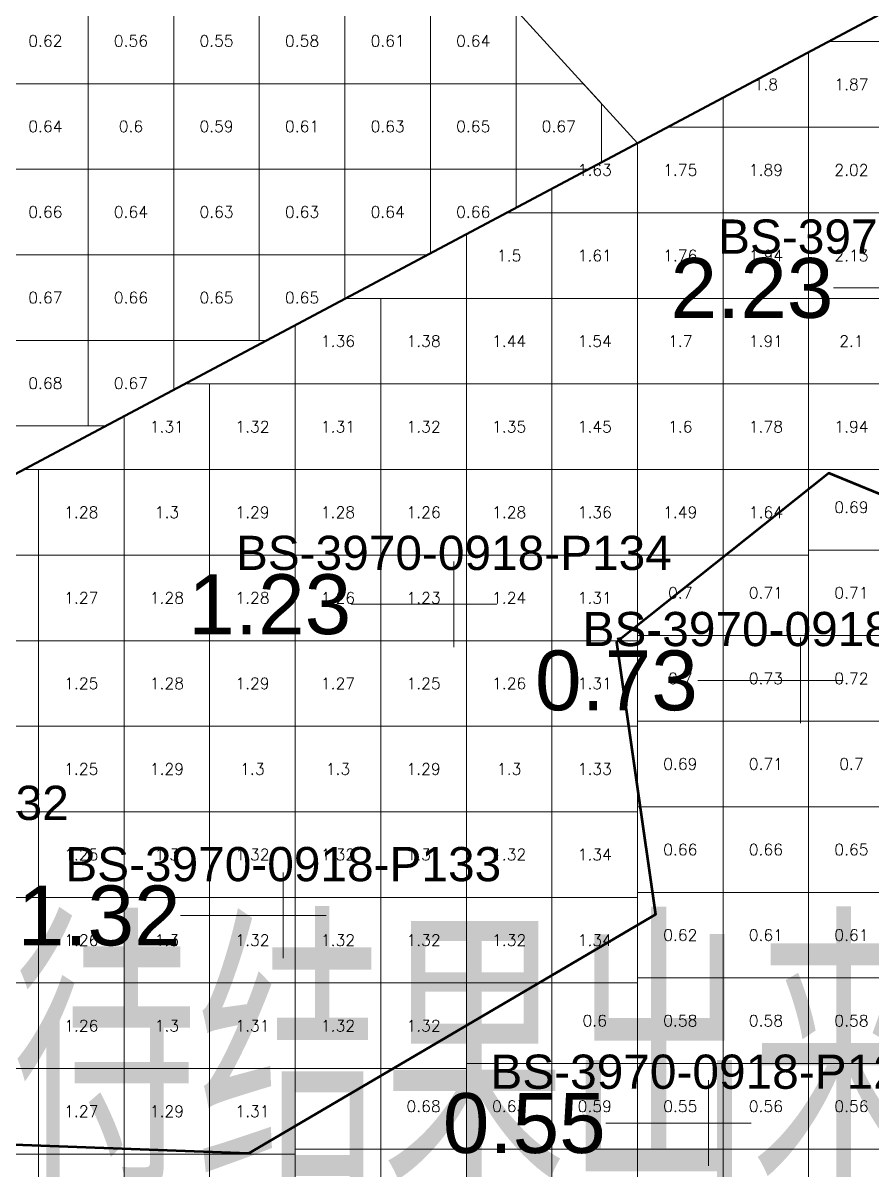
# Model space of a CAD drawing. Header units: inches. Extents: x 469759 to 470079, y 4349683 to 4349873.
# Drawn here: x 469868.12 to 469878.04, y 4349742.2 to 4349755.6 of the extents above; entities that cross this region are included whole.
import ezdxf
from ezdxf.enums import TextEntityAlignment as Align

# ---------------------------------------------------------------- set-up
doc = ezdxf.new("R2010")
doc.units = ezdxf.units.IN
doc.header["$MEASUREMENT"] = 0
for name, color, linetype, lineweight in [('点', 7, 'Continuous', 0), ('爆区方格网', 7, 'Continuous', 0), ('线条', 7, 'Continuous', 0), ('钻孔', 7, 'Continuous', 0)]:
    doc.layers.add(name, color=color, linetype=linetype, lineweight=lineweight)
doc.styles.add('3dmine_textStyle_1', font='txt.shx', dxfattribs={"height": 1, "bigfont": 'gbcbig.shx'})
doc.styles.add('3dmine_textStyle_2', font='arial.ttf', dxfattribs={"height": 1})
doc.styles.add('Standard_Shx', font='txt.shx', dxfattribs={"bigfont": 'gbcbig.shx'})

msp = doc.modelspace()

# ---------------------------------------------------------------- hatches: boundary and pattern name
at = {"layer": '钻孔', "linetype": 'Continuous', "lineweight": 0, "true_color": 0x0000ff, "extrusion": (0, 1, 0)}
for points in [[(-469874.158, 3960.334), (-469873.158, 3960.334), (-469873.158, 3972.334), (-469874.158, 3972.334)], [(-469872.164, 3960.382), (-469871.164, 3960.382), (-469871.164, 3972.382), (-469872.164, 3972.382)]]:
    msp.add_hatch(color=5, dxfattribs=at).paths.add_polyline_path(points, flags=0)
at = {"layer": '钻孔', "linetype": 'Continuous', "lineweight": 0, "true_color": 0x00ffff, "extrusion": (0, 1, 0)}
for points in [[(-469878.209, 3959.597), (-469877.209, 3959.597), (-469877.209, 3972.597), (-469878.209, 3972.597)], [(-469877.132, 3959.526), (-469876.132, 3959.526), (-469876.132, 3972.526), (-469877.132, 3972.526)]]:
    msp.add_hatch(color=4, dxfattribs=at).paths.add_polyline_path(points, flags=0)

# ---------------------------------------------------------------- linework, layer by layer
at = {"color": 4, "linetype": 'Continuous', "lineweight": 0, "true_color": 0x00ffff, "elevation": 3966.233}
msp.add_lwpolyline([(469855.658, 4349756.452), (469860.241, 4349759.881), (469868.362, 4349765.532), (469871.556, 4349768.128), (469874.451, 4349766.853), (469875.821, 4349766.011), (469879.061, 4349763.923), (469875.09, 4349761.071), (469872.785, 4349763.564), (469870.761, 4349763.128), (469867.863, 4349760.713), (469870.09, 4349758.577), (469873.314, 4349756.381), (469875.304, 4349754.198), (469865.757, 4349749.122), (469863.277, 4349745.916), (469858.867, 4349747.095), (469855.24, 4349743.466)], dxfattribs=at)
at = {"color": 5, "linetype": 'Continuous', "lineweight": 50, "elevation": 3966.246}
msp.add_lwpolyline([(469863.277, 4349745.916), (469865.372, 4349742.59), (469870.758, 4349742.39), (469875.513, 4349745.185), (469875.059, 4349748.364), (469877.541, 4349750.341), (469880.7, 4349749.043), (469882.661, 4349748.577), (469887.283, 4349746.98), (469890.375, 4349747.712), (469892.104, 4349749.476), (469891.705, 4349752.968), (469892.637, 4349754.266), (469889.478, 4349756.794), (469884.88, 4349759.29), (469865.757, 4349749.122), (469863.277, 4349745.916)], dxfattribs=at)
at = {"color": 5, "linetype": 'Continuous', "lineweight": 53, "elevation": 3966.246}
msp.add_lwpolyline([(469880.7, 4349749.043), (469877.541, 4349750.341), (469875.059, 4349748.364), (469875.513, 4349745.185), (469870.758, 4349742.39), (469865.372, 4349742.59), (469863.277, 4349745.916), (469863.277, 4349745.916)], dxfattribs=at)
at = {"layer": '点', "color": 138, "linetype": 'Continuous', "lineweight": 0, "true_color": 0x004c4c}
for points, elevation in [([(469873.158, 4349748.309), (469873.158, 4349749.309)], 3972.334), ([(469873.658, 4349748.809), (469872.658, 4349748.809)], 3972.334), ([(469877.209, 4349747.419), (469877.209, 4349748.419)], 3972.597), ([(469877.709, 4349747.919), (469876.709, 4349747.919)], 3972.597), ([(469871.164, 4349744.672), (469871.164, 4349745.672)], 3972.382), ([(469871.664, 4349745.172), (469870.664, 4349745.172)], 3972.382), ([(469876.132, 4349742.246), (469876.132, 4349743.246)], 3972.526), ([(469876.632, 4349742.746), (469875.632, 4349742.746)], 3972.526)]:
    msp.add_lwpolyline(points, dxfattribs=dict(at, elevation=elevation))
at = {"layer": '爆区方格网', "color": 4, "linetype": 'Continuous', "lineweight": 0, "true_color": 0x00ffff}
for points, elevation in [([(469868.884, 4349754.892), (469867.884, 4349754.892), (469867.884, 4349755.892), (469868.884, 4349755.892), (469868.884, 4349754.892)], 3972.427), ([(469869.884, 4349754.892), (469868.884, 4349754.892), (469868.884, 4349755.892), (469869.884, 4349755.892), (469869.884, 4349754.892)], 3972.427), ([(469870.884, 4349754.892), (469869.884, 4349754.892), (469869.884, 4349755.892), (469870.884, 4349755.892), (469870.884, 4349754.892)], 3972.427), ([(469871.884, 4349754.892), (469870.884, 4349754.892), (469870.884, 4349755.892), (469871.884, 4349755.892), (469871.884, 4349754.892)], 3972.427), ([(469868.884, 4349753.892), (469867.884, 4349753.892), (469867.884, 4349754.892), (469868.884, 4349754.892), (469868.884, 4349753.892)], 3972.427), ([(469869.884, 4349753.892), (469868.884, 4349753.892), (469868.884, 4349754.892), (469869.884, 4349754.892), (469869.884, 4349753.892)], 3972.427), ([(469870.884, 4349753.892), (469869.884, 4349753.892), (469869.884, 4349754.892), (469870.884, 4349754.892), (469870.884, 4349753.892)], 3972.427), ([(469871.884, 4349753.892), (469870.884, 4349753.892), (469870.884, 4349754.892), (469871.884, 4349754.892), (469871.884, 4349753.892)], 3972.427), ([(469868.884, 4349752.892), (469867.884, 4349752.892), (469867.884, 4349753.892), (469868.884, 4349753.892), (469868.884, 4349752.892)], 3972.427), ([(469869.884, 4349752.892), (469868.884, 4349752.892), (469868.884, 4349753.892), (469869.884, 4349753.892), (469869.884, 4349752.892)], 3972.427), ([(469870.884, 4349752.892), (469869.884, 4349752.892), (469869.884, 4349753.892), (469870.884, 4349753.892), (469870.884, 4349752.892)], 3972.427), ([(469871.884, 4349752.892), (469870.884, 4349752.892), (469870.884, 4349753.892), (469871.884, 4349753.892), (469871.884, 4349752.892)], 3972.427), ([(469868.884, 4349751.892), (469867.884, 4349751.892), (469867.884, 4349752.892), (469868.884, 4349752.892), (469868.884, 4349751.892)], 3972.427), ([(469869.884, 4349751.892), (469868.884, 4349751.892), (469868.884, 4349752.892), (469869.884, 4349752.892), (469869.884, 4349751.892)], 3972.427), ([(469870.884, 4349751.892), (469869.884, 4349751.892), (469869.884, 4349752.892), (469870.884, 4349752.892), (469870.884, 4349751.892)], 3972.427), ([(469871.884, 4349752.38), (469870.966, 4349751.892), (469870.884, 4349751.892), (469870.884, 4349752.892), (469871.884, 4349752.892), (469871.884, 4349752.38)], 3972.427), ([(469868.884, 4349750.892), (469867.884, 4349750.892), (469867.884, 4349751.892), (469868.884, 4349751.892), (469868.884, 4349750.892)], 3972.427), ([(469869.884, 4349751.316), (469869.085, 4349750.892), (469868.884, 4349750.892), (469868.884, 4349751.892), (469869.884, 4349751.892), (469869.884, 4349751.316)], 3972.427), ([(469876.304, 4349747.442), (469875.304, 4349747.442), (469875.304, 4349748.383), (469875.304, 4349748.442), (469876.304, 4349748.442), (469876.304, 4349747.442)], 3972.193), ([(469877.304, 4349747.442), (469876.304, 4349747.442), (469876.304, 4349748.442), (469877.304, 4349748.442), (469877.304, 4349747.442)], 3972.193), ([(469878.304, 4349747.442), (469877.304, 4349747.442), (469877.304, 4349748.442), (469878.304, 4349748.442), (469878.304, 4349747.442)], 3972.193), ([(469876.304, 4349746.442), (469875.304, 4349746.442), (469875.304, 4349747.383), (469875.304, 4349747.442), (469876.304, 4349747.442), (469876.304, 4349746.442)], 3972.193), ([(469877.304, 4349746.442), (469876.304, 4349746.442), (469876.304, 4349747.442), (469877.304, 4349747.442), (469877.304, 4349746.442)], 3972.193), ([(469878.304, 4349746.442), (469877.304, 4349746.442), (469877.304, 4349747.442), (469878.304, 4349747.442), (469878.304, 4349746.442)], 3972.193), ([(469876.304, 4349745.442), (469875.304, 4349745.442), (469875.304, 4349746.383), (469875.304, 4349746.442), (469876.304, 4349746.442), (469876.304, 4349745.442)], 3972.193), ([(469877.304, 4349745.442), (469876.304, 4349745.442), (469876.304, 4349746.442), (469877.304, 4349746.442), (469877.304, 4349745.442)], 3972.193), ([(469878.304, 4349745.442), (469877.304, 4349745.442), (469877.304, 4349746.442), (469878.304, 4349746.442), (469878.304, 4349745.442)], 3972.193), ([(469876.304, 4349744.442), (469875.304, 4349744.442), (469875.304, 4349745.383), (469875.304, 4349745.442), (469876.304, 4349745.442), (469876.304, 4349744.442)], 3972.193), ([(469877.304, 4349744.442), (469876.304, 4349744.442), (469876.304, 4349745.442), (469877.304, 4349745.442), (469877.304, 4349744.442)], 3972.193), ([(469878.304, 4349744.442), (469877.304, 4349744.442), (469877.304, 4349745.442), (469878.304, 4349745.442), (469878.304, 4349744.442)], 3972.193), ([(469876.304, 4349743.442), (469875.304, 4349743.442), (469875.304, 4349744.383), (469875.304, 4349744.442), (469876.304, 4349744.442), (469876.304, 4349743.442)], 3972.193), ([(469877.304, 4349743.442), (469876.304, 4349743.442), (469876.304, 4349744.442), (469877.304, 4349744.442), (469877.304, 4349743.442)], 3972.193), ([(469878.304, 4349743.442), (469877.304, 4349743.442), (469877.304, 4349744.442), (469878.304, 4349744.442), (469878.304, 4349743.442)], 3972.193), ([(469875.304, 4349743.442), (469874.304, 4349743.442), (469874.304, 4349744.383), (469875.304, 4349744.383), (469875.304, 4349743.442)], 3972.193), ([(469873.304, 4349742.442), (469872.304, 4349742.442), (469872.304, 4349743.383), (469873.304, 4349743.383), (469873.304, 4349742.442)], 3972.193), ([(469874.304, 4349742.442), (469873.304, 4349742.442), (469873.304, 4349743.383), (469873.304, 4349743.442), (469874.304, 4349743.442), (469874.304, 4349742.442)], 3972.193), ([(469875.304, 4349742.442), (469874.304, 4349742.442), (469874.304, 4349743.442), (469875.304, 4349743.442), (469875.304, 4349742.442)], 3972.193), ([(469876.304, 4349742.442), (469875.304, 4349742.442), (469875.304, 4349743.442), (469876.304, 4349743.442), (469876.304, 4349742.442)], 3972.193), ([(469877.304, 4349742.442), (469876.304, 4349742.442), (469876.304, 4349743.442), (469877.304, 4349743.442), (469877.304, 4349742.442)], 3972.193), ([(469878.304, 4349742.442), (469877.304, 4349742.442), (469877.304, 4349743.442), (469878.304, 4349743.442), (469878.304, 4349742.442)], 3972.193), ([(469872.304, 4349741.442), (469871.304, 4349741.442), (469871.304, 4349742.383), (469871.304, 4349742.442), (469872.304, 4349742.442), (469872.304, 4349741.442)], 3972.193), ([(469873.304, 4349741.442), (469872.304, 4349741.442), (469872.304, 4349742.442), (469873.304, 4349742.442), (469873.304, 4349741.442)], 3972.193), ([(469874.304, 4349741.442), (469873.304, 4349741.442), (469873.304, 4349742.442), (469874.304, 4349742.442), (469874.304, 4349741.442)], 3972.193), ([(469875.304, 4349741.442), (469874.304, 4349741.442), (469874.304, 4349742.442), (469875.304, 4349742.442), (469875.304, 4349741.442)], 3972.193), ([(469876.304, 4349741.442), (469875.304, 4349741.442), (469875.304, 4349742.442), (469876.304, 4349742.442), (469876.304, 4349741.442)], 3972.193), ([(469877.304, 4349741.442), (469876.304, 4349741.442), (469876.304, 4349742.442), (469877.304, 4349742.442), (469877.304, 4349741.442)], 3972.193), ([(469878.304, 4349741.442), (469877.304, 4349741.442), (469877.304, 4349742.442), (469878.304, 4349742.442), (469878.304, 4349741.442)], 3972.193), ([(469868.304, 4349741.442), (469867.304, 4349741.442), (469867.304, 4349742.383), (469868.304, 4349742.383), (469868.304, 4349741.442)], 3972.193), ([(469869.304, 4349741.442), (469868.304, 4349741.442), (469868.304, 4349742.383), (469869.304, 4349742.383), (469869.304, 4349741.442)], 3972.193), ([(469870.304, 4349741.442), (469869.304, 4349741.442), (469869.304, 4349742.383), (469870.304, 4349742.383), (469870.304, 4349741.442)], 3972.193), ([(469871.304, 4349741.442), (469870.304, 4349741.442), (469870.304, 4349742.383), (469871.304, 4349742.383), (469871.304, 4349741.442)], 3972.193)]:
    msp.add_lwpolyline(points, dxfattribs=dict(at, elevation=elevation))
at = {"layer": '爆区方格网', "color": 131, "linetype": 'Continuous', "lineweight": 0, "true_color": 0x80ffff, "elevation": 3972.427}
for points in [[(469872.884, 4349754.892), (469871.884, 4349754.892), (469871.884, 4349755.892), (469872.884, 4349755.892), (469872.884, 4349754.892)], [(469873.884, 4349755.756), (469873.884, 4349754.892), (469872.884, 4349754.892), (469872.884, 4349755.892), (469873.76, 4349755.892), (469873.884, 4349755.756)], [(469872.884, 4349753.892), (469871.884, 4349753.892), (469871.884, 4349754.892), (469872.884, 4349754.892), (469872.884, 4349753.892)], [(469873.884, 4349753.892), (469872.884, 4349753.892), (469872.884, 4349754.892), (469873.884, 4349754.892), (469873.884, 4349753.892)], [(469874.884, 4349754.659), (469874.884, 4349753.975), (469874.727, 4349753.892), (469873.884, 4349753.892), (469873.884, 4349754.892), (469874.672, 4349754.892), (469874.884, 4349754.659)], [(469872.884, 4349752.912), (469872.846, 4349752.892), (469871.884, 4349752.892), (469871.884, 4349753.892), (469872.884, 4349753.892), (469872.884, 4349752.912)], [(469873.884, 4349753.443), (469872.884, 4349752.912), (469872.884, 4349753.892), (469873.884, 4349753.892), (469873.884, 4349753.443)]]:
    msp.add_lwpolyline(points, dxfattribs=at)
at = {"layer": '爆区方格网', "color": 5, "linetype": 'Continuous', "lineweight": 0}
for points, elevation in [([(469878.304, 4349754.383), (469877.304, 4349754.383), (469877.304, 4349755.262), (469877.532, 4349755.383), (469878.304, 4349755.383), (469878.304, 4349754.383)], 3972.334), ([(469877.304, 4349754.383), (469876.304, 4349754.383), (469876.304, 4349754.73), (469877.304, 4349755.262), (469877.304, 4349754.383)], 3972.334), ([(469876.304, 4349753.383), (469875.304, 4349753.383), (469875.304, 4349754.198), (469875.651, 4349754.383), (469876.304, 4349754.383), (469876.304, 4349753.383)], 3972.334), ([(469877.304, 4349753.383), (469876.304, 4349753.383), (469876.304, 4349754.383), (469877.304, 4349754.383), (469877.304, 4349753.383)], 3972.334), ([(469878.304, 4349753.383), (469877.304, 4349753.383), (469877.304, 4349754.383), (469878.304, 4349754.383), (469878.304, 4349753.383)], 3972.334), ([(469875.304, 4349753.383), (469874.304, 4349753.383), (469874.304, 4349753.667), (469875.304, 4349754.198), (469875.304, 4349753.383)], 3972.334), ([(469874.304, 4349752.383), (469873.304, 4349752.383), (469873.304, 4349753.135), (469873.77, 4349753.383), (469874.304, 4349753.383), (469874.304, 4349752.383)], 3972.334), ([(469875.304, 4349752.383), (469874.304, 4349752.383), (469874.304, 4349753.383), (469875.304, 4349753.383), (469875.304, 4349752.383)], 3972.334), ([(469876.304, 4349752.383), (469875.304, 4349752.383), (469875.304, 4349753.383), (469876.304, 4349753.383), (469876.304, 4349752.383)], 3972.334), ([(469877.304, 4349752.383), (469876.304, 4349752.383), (469876.304, 4349753.383), (469877.304, 4349753.383), (469877.304, 4349752.383)], 3972.334), ([(469878.304, 4349752.383), (469877.304, 4349752.383), (469877.304, 4349753.383), (469878.304, 4349753.383), (469878.304, 4349752.383)], 3972.334), ([(469874.304, 4349751.383), (469873.304, 4349751.383), (469873.304, 4349752.383), (469874.304, 4349752.383), (469874.304, 4349751.383)], 3972.334), ([(469875.304, 4349751.383), (469874.304, 4349751.383), (469874.304, 4349752.383), (469875.304, 4349752.383), (469875.304, 4349751.383)], 3972.334), ([(469876.304, 4349751.383), (469875.304, 4349751.383), (469875.304, 4349752.383), (469876.304, 4349752.383), (469876.304, 4349751.383)], 3972.334), ([(469877.304, 4349751.383), (469876.304, 4349751.383), (469876.304, 4349752.383), (469877.304, 4349752.383), (469877.304, 4349751.383)], 3972.334), ([(469878.304, 4349751.383), (469877.304, 4349751.383), (469877.304, 4349752.383), (469878.304, 4349752.383), (469878.304, 4349751.383)], 3972.334), ([(469874.304, 4349750.383), (469873.304, 4349750.383), (469873.304, 4349751.383), (469874.304, 4349751.383), (469874.304, 4349750.383)], 3972.334), ([(469875.304, 4349750.383), (469874.304, 4349750.383), (469874.304, 4349751.383), (469875.304, 4349751.383), (469875.304, 4349750.383)], 3972.334), ([(469876.304, 4349750.383), (469875.304, 4349750.383), (469875.304, 4349751.383), (469876.304, 4349751.383), (469876.304, 4349750.383)], 3972.334), ([(469877.304, 4349750.383), (469876.304, 4349750.383), (469876.304, 4349751.383), (469877.304, 4349751.383), (469877.304, 4349750.383)], 3972.334), ([(469878.304, 4349750.383), (469877.304, 4349750.383), (469877.304, 4349751.383), (469878.304, 4349751.383), (469878.304, 4349750.383)], 3972.334), ([(469874.304, 4349749.383), (469873.304, 4349749.383), (469873.304, 4349750.383), (469874.304, 4349750.383), (469874.304, 4349749.383)], 3972.334), ([(469875.304, 4349749.383), (469874.304, 4349749.383), (469874.304, 4349750.383), (469875.304, 4349750.383), (469875.304, 4349749.383)], 3972.334), ([(469876.304, 4349749.383), (469875.304, 4349749.383), (469875.304, 4349750.383), (469876.304, 4349750.383), (469876.304, 4349749.383)], 3972.334), ([(469877.304, 4349749.383), (469876.304, 4349749.383), (469876.304, 4349750.383), (469877.304, 4349750.383), (469877.304, 4349749.383)], 3972.334), ([(469878.304, 4349749.442), (469877.304, 4349749.442), (469877.304, 4349750.383), (469878.304, 4349750.383), (469878.304, 4349749.442)], 3972.193), ([(469878.304, 4349749.383), (469878.304, 4349748.442), (469877.304, 4349748.442), (469877.304, 4349749.383), (469877.304, 4349749.442), (469878.304, 4349749.442), (469878.304, 4349749.383)], 3972.193), ([(469874.304, 4349748.383), (469873.304, 4349748.383), (469873.304, 4349749.383), (469874.304, 4349749.383), (469874.304, 4349748.383)], 3972.334), ([(469875.304, 4349748.383), (469874.304, 4349748.383), (469874.304, 4349749.383), (469875.304, 4349749.383), (469875.304, 4349748.383)], 3972.334), ([(469876.304, 4349748.442), (469875.304, 4349748.442), (469875.304, 4349749.383), (469876.304, 4349749.383), (469876.304, 4349748.442)], 3972.193), ([(469877.304, 4349748.442), (469876.304, 4349748.442), (469876.304, 4349749.383), (469877.304, 4349749.383), (469877.304, 4349748.442)], 3972.193)]:
    msp.add_lwpolyline(points, dxfattribs=dict(at, elevation=elevation))
at = {"layer": '爆区方格网', "color": 5, "linetype": 'Continuous', "lineweight": 0, "true_color": 0x0000ff, "elevation": 3972.334}
for points in [[(469872.304, 4349751.383), (469871.304, 4349751.383), (469871.304, 4349752.071), (469871.889, 4349752.383), (469872.304, 4349752.383), (469872.304, 4349751.383)], [(469873.304, 4349751.383), (469872.304, 4349751.383), (469872.304, 4349752.383), (469873.304, 4349752.383), (469873.304, 4349751.383)], [(469870.304, 4349750.383), (469869.304, 4349750.383), (469869.304, 4349751.008), (469870.009, 4349751.383), (469870.304, 4349751.383), (469870.304, 4349750.383)], [(469871.304, 4349750.383), (469870.304, 4349750.383), (469870.304, 4349751.383), (469871.304, 4349751.383), (469871.304, 4349750.383)], [(469872.304, 4349750.383), (469871.304, 4349750.383), (469871.304, 4349751.383), (469872.304, 4349751.383), (469872.304, 4349750.383)], [(469873.304, 4349750.383), (469872.304, 4349750.383), (469872.304, 4349751.383), (469873.304, 4349751.383), (469873.304, 4349750.383)], [(469868.304, 4349749.383), (469867.304, 4349749.383), (469867.304, 4349749.945), (469868.128, 4349750.383), (469868.304, 4349750.383), (469868.304, 4349749.383)], [(469869.304, 4349749.383), (469868.304, 4349749.383), (469868.304, 4349750.383), (469869.304, 4349750.383), (469869.304, 4349749.383)], [(469870.304, 4349749.383), (469869.304, 4349749.383), (469869.304, 4349750.383), (469870.304, 4349750.383), (469870.304, 4349749.383)], [(469871.304, 4349749.383), (469870.304, 4349749.383), (469870.304, 4349750.383), (469871.304, 4349750.383), (469871.304, 4349749.383)], [(469872.304, 4349749.383), (469871.304, 4349749.383), (469871.304, 4349750.383), (469872.304, 4349750.383), (469872.304, 4349749.383)], [(469873.304, 4349749.383), (469872.304, 4349749.383), (469872.304, 4349750.383), (469873.304, 4349750.383), (469873.304, 4349749.383)], [(469868.304, 4349748.383), (469867.304, 4349748.383), (469867.304, 4349749.383), (469868.304, 4349749.383), (469868.304, 4349748.383)], [(469869.304, 4349748.383), (469868.304, 4349748.383), (469868.304, 4349749.383), (469869.304, 4349749.383), (469869.304, 4349748.383)], [(469870.304, 4349748.383), (469869.304, 4349748.383), (469869.304, 4349749.383), (469870.304, 4349749.383), (469870.304, 4349748.383)], [(469871.304, 4349748.383), (469870.304, 4349748.383), (469870.304, 4349749.383), (469871.304, 4349749.383), (469871.304, 4349748.383)], [(469872.304, 4349748.383), (469871.304, 4349748.383), (469871.304, 4349749.383), (469872.304, 4349749.383), (469872.304, 4349748.383)], [(469873.304, 4349748.383), (469872.304, 4349748.383), (469872.304, 4349749.383), (469873.304, 4349749.383), (469873.304, 4349748.383)], [(469868.304, 4349747.383), (469867.304, 4349747.383), (469867.304, 4349748.383), (469868.304, 4349748.383), (469868.304, 4349747.383)], [(469869.304, 4349747.383), (469868.304, 4349747.383), (469868.304, 4349748.383), (469869.304, 4349748.383), (469869.304, 4349747.383)], [(469870.304, 4349747.383), (469869.304, 4349747.383), (469869.304, 4349748.383), (469870.304, 4349748.383), (469870.304, 4349747.383)], [(469871.304, 4349747.383), (469870.304, 4349747.383), (469870.304, 4349748.383), (469871.304, 4349748.383), (469871.304, 4349747.383)], [(469872.304, 4349747.383), (469871.304, 4349747.383), (469871.304, 4349748.383), (469872.304, 4349748.383), (469872.304, 4349747.383)], [(469873.304, 4349747.383), (469872.304, 4349747.383), (469872.304, 4349748.383), (469873.304, 4349748.383), (469873.304, 4349747.383)], [(469874.304, 4349747.383), (469873.304, 4349747.383), (469873.304, 4349748.383), (469874.304, 4349748.383), (469874.304, 4349747.383)], [(469875.304, 4349747.383), (469874.304, 4349747.383), (469874.304, 4349748.383), (469875.304, 4349748.383), (469875.304, 4349747.383)], [(469868.304, 4349746.383), (469867.304, 4349746.383), (469867.304, 4349747.383), (469868.304, 4349747.383), (469868.304, 4349746.383)], [(469869.304, 4349746.383), (469868.304, 4349746.383), (469868.304, 4349747.383), (469869.304, 4349747.383), (469869.304, 4349746.383)], [(469870.304, 4349746.383), (469869.304, 4349746.383), (469869.304, 4349747.383), (469870.304, 4349747.383), (469870.304, 4349746.383)], [(469871.304, 4349746.383), (469870.304, 4349746.383), (469870.304, 4349747.383), (469871.304, 4349747.383), (469871.304, 4349746.383)], [(469872.304, 4349746.383), (469871.304, 4349746.383), (469871.304, 4349747.383), (469872.304, 4349747.383), (469872.304, 4349746.383)], [(469873.304, 4349746.383), (469872.304, 4349746.383), (469872.304, 4349747.383), (469873.304, 4349747.383), (469873.304, 4349746.383)], [(469874.304, 4349746.383), (469873.304, 4349746.383), (469873.304, 4349747.383), (469874.304, 4349747.383), (469874.304, 4349746.383)], [(469875.304, 4349746.383), (469874.304, 4349746.383), (469874.304, 4349747.383), (469875.304, 4349747.383), (469875.304, 4349746.383)], [(469868.304, 4349745.383), (469867.304, 4349745.383), (469867.304, 4349746.383), (469868.304, 4349746.383), (469868.304, 4349745.383)], [(469869.304, 4349745.383), (469868.304, 4349745.383), (469868.304, 4349746.383), (469869.304, 4349746.383), (469869.304, 4349745.383)], [(469870.304, 4349745.383), (469869.304, 4349745.383), (469869.304, 4349746.383), (469870.304, 4349746.383), (469870.304, 4349745.383)], [(469871.304, 4349745.383), (469870.304, 4349745.383), (469870.304, 4349746.383), (469871.304, 4349746.383), (469871.304, 4349745.383)], [(469872.304, 4349745.383), (469871.304, 4349745.383), (469871.304, 4349746.383), (469872.304, 4349746.383), (469872.304, 4349745.383)], [(469873.304, 4349745.383), (469872.304, 4349745.383), (469872.304, 4349746.383), (469873.304, 4349746.383), (469873.304, 4349745.383)], [(469874.304, 4349745.383), (469873.304, 4349745.383), (469873.304, 4349746.383), (469874.304, 4349746.383), (469874.304, 4349745.383)], [(469875.304, 4349745.383), (469874.304, 4349745.383), (469874.304, 4349746.383), (469875.304, 4349746.383), (469875.304, 4349745.383)], [(469868.304, 4349744.383), (469867.304, 4349744.383), (469867.304, 4349745.383), (469868.304, 4349745.383), (469868.304, 4349744.383)], [(469869.304, 4349744.383), (469868.304, 4349744.383), (469868.304, 4349745.383), (469869.304, 4349745.383), (469869.304, 4349744.383)], [(469870.304, 4349744.383), (469869.304, 4349744.383), (469869.304, 4349745.383), (469870.304, 4349745.383), (469870.304, 4349744.383)], [(469871.304, 4349744.383), (469870.304, 4349744.383), (469870.304, 4349745.383), (469871.304, 4349745.383), (469871.304, 4349744.383)], [(469872.304, 4349744.383), (469871.304, 4349744.383), (469871.304, 4349745.383), (469872.304, 4349745.383), (469872.304, 4349744.383)], [(469873.304, 4349744.383), (469872.304, 4349744.383), (469872.304, 4349745.383), (469873.304, 4349745.383), (469873.304, 4349744.383)], [(469874.304, 4349744.383), (469873.304, 4349744.383), (469873.304, 4349745.383), (469874.304, 4349745.383), (469874.304, 4349744.383)], [(469875.304, 4349744.383), (469874.304, 4349744.383), (469874.304, 4349745.383), (469875.304, 4349745.383), (469875.304, 4349744.383)], [(469868.304, 4349743.383), (469867.304, 4349743.383), (469867.304, 4349744.383), (469868.304, 4349744.383), (469868.304, 4349743.383)], [(469869.304, 4349743.383), (469868.304, 4349743.383), (469868.304, 4349744.383), (469869.304, 4349744.383), (469869.304, 4349743.383)], [(469870.304, 4349743.383), (469869.304, 4349743.383), (469869.304, 4349744.383), (469870.304, 4349744.383), (469870.304, 4349743.383)], [(469871.304, 4349743.383), (469870.304, 4349743.383), (469870.304, 4349744.383), (469871.304, 4349744.383), (469871.304, 4349743.383)], [(469872.304, 4349743.383), (469871.304, 4349743.383), (469871.304, 4349744.383), (469872.304, 4349744.383), (469872.304, 4349743.383)], [(469873.304, 4349743.383), (469872.304, 4349743.383), (469872.304, 4349744.383), (469873.304, 4349744.383), (469873.304, 4349743.383)], [(469868.304, 4349742.383), (469867.304, 4349742.383), (469867.304, 4349743.383), (469868.304, 4349743.383), (469868.304, 4349742.383)], [(469869.304, 4349742.383), (469868.304, 4349742.383), (469868.304, 4349743.383), (469869.304, 4349743.383), (469869.304, 4349742.383)], [(469870.304, 4349742.383), (469869.304, 4349742.383), (469869.304, 4349743.383), (469870.304, 4349743.383), (469870.304, 4349742.383)], [(469871.304, 4349742.383), (469870.304, 4349742.383), (469870.304, 4349743.383), (469871.304, 4349743.383), (469871.304, 4349742.383)]]:
    msp.add_lwpolyline(points, dxfattribs=at)
at = {"layer": '线条', "color": 138, "linetype": 'Continuous', "lineweight": 0, "true_color": 0x004c4c}
for points, elevation in [([(469873.158, 4349748.809), (469873.158, 4349748.809), (469873.158, 4349748.809)], 3972.334), ([(469877.209, 4349747.919), (469877.209, 4349747.919), (469877.209, 4349747.919)], 3972.597), ([(469871.164, 4349745.172), (469871.164, 4349745.172), (469871.164, 4349745.172)], 3972.382), ([(469876.132, 4349742.746), (469876.132, 4349742.746), (469876.132, 4349742.746)], 3972.526)]:
    msp.add_lwpolyline(points, dxfattribs=dict(at, elevation=elevation))
at = {"layer": '钻孔', "color": 5, "linetype": 'Continuous', "lineweight": 0}
for elevation in [3972.505, 3959.505]:
    msp.add_lwpolyline([(469878.793, 4349752.505), (469877.593, 4349752.505)], dxfattribs=dict(at, elevation=elevation))
at = {"layer": '钻孔', "color": 5, "linetype": 'Continuous', "lineweight": 0, "true_color": 0x0000ff}
for points, elevation in [([(469873.158, 4349748.809), (469871.958, 4349748.809)], 3972.334), ([(469873.158, 4349748.809), (469871.958, 4349748.809)], 3960.334), ([(469871.164, 4349745.172), (469869.964, 4349745.172)], 3972.382), ([(469871.164, 4349745.172), (469869.964, 4349745.172)], 3960.382)]:
    msp.add_lwpolyline(points, dxfattribs=dict(at, elevation=elevation))
at = {"layer": '钻孔', "color": 4, "linetype": 'Continuous', "lineweight": 0, "true_color": 0x00ffff}
for points, elevation in [([(469877.209, 4349747.919), (469876.009, 4349747.919)], 3972.597), ([(469877.209, 4349747.919), (469876.009, 4349747.919)], 3959.597), ([(469876.132, 4349742.746), (469874.932, 4349742.746)], 3972.526), ([(469876.132, 4349742.746), (469874.932, 4349742.746)], 3959.526)]:
    msp.add_lwpolyline(points, dxfattribs=dict(at, elevation=elevation))

# ---------------------------------------------------------------- texts
at = {"color": 4, "linetype": 'Continuous', "lineweight": 0, "true_color": 0x00ffff, "style": '3dmine_textStyle_1'}
for s, p in [('0.62', (469868.384, 4349755.392, 3972.427)), ('0.56', (469869.384, 4349755.392, 3972.427)), ('0.55', (469870.384, 4349755.392, 3972.427)), ('0.58', (469871.384, 4349755.392, 3972.427)), ('0.64', (469868.384, 4349754.392, 3972.427)), ('0.6', (469869.384, 4349754.392, 3972.427)), ('0.59', (469870.384, 4349754.392, 3972.427)), ('0.61', (469871.384, 4349754.392, 3972.427)), ('0.66', (469868.384, 4349753.392, 3972.427)), ('0.64', (469869.384, 4349753.392, 3972.427)), ('0.63', (469870.384, 4349753.392, 3972.427)), ('0.63', (469871.384, 4349753.392, 3972.427)), ('0.67', (469868.384, 4349752.392, 3972.427)), ('0.66', (469869.384, 4349752.392, 3972.427)), ('0.65', (469870.384, 4349752.392, 3972.427)), ('0.65', (469871.384, 4349752.392, 3972.427)), ('0.68', (469868.384, 4349751.392, 3972.427)), ('0.67', (469869.384, 4349751.392, 3972.427)), ('0.7', (469875.804, 4349748.942, 3972.193)), ('0.71', (469876.804, 4349748.942, 3972.193)), ('0.71', (469877.804, 4349748.942, 3972.193)), ('0.7', (469875.804, 4349747.942, 3972.193)), ('0.73', (469876.804, 4349747.942, 3972.193)), ('0.72', (469877.804, 4349747.942, 3972.193)), ('0.69', (469875.804, 4349746.942, 3972.193)), ('0.71', (469876.804, 4349746.942, 3972.193)), ('0.7', (469877.804, 4349746.942, 3972.193)), ('0.66', (469875.804, 4349745.942, 3972.193)), ('0.66', (469876.804, 4349745.942, 3972.193)), ('0.65', (469877.804, 4349745.942, 3972.193)), ('0.62', (469875.804, 4349744.942, 3972.193)), ('0.61', (469876.804, 4349744.942, 3972.193)), ('0.61', (469877.804, 4349744.942, 3972.193)), ('0.6', (469874.804, 4349743.942, 3972.193)), ('0.58', (469875.804, 4349743.942, 3972.193)), ('0.58', (469876.804, 4349743.942, 3972.193)), ('0.58', (469877.804, 4349743.942, 3972.193)), ('0.68', (469872.804, 4349742.942, 3972.193)), ('0.63', (469873.804, 4349742.942, 3972.193)), ('0.59', (469874.804, 4349742.942, 3972.193)), ('0.55', (469875.804, 4349742.942, 3972.193)), ('0.56', (469876.804, 4349742.942, 3972.193)), ('0.56', (469877.804, 4349742.942, 3972.193))]:
    msp.add_text(s, height=0.1333, dxfattribs=at).set_placement(p, align=Align.MIDDLE_CENTER)
at = {"color": 131, "linetype": 'Continuous', "lineweight": 0, "true_color": 0x80ffff, "style": '3dmine_textStyle_1'}
for s, p in [('0.61', (469872.384, 4349755.392, 3972.427)), ('0.64', (469873.384, 4349755.392, 3972.427)), ('0.63', (469872.384, 4349754.392, 3972.427)), ('0.65', (469873.384, 4349754.392, 3972.427)), ('0.67', (469874.384, 4349754.392, 3972.427)), ('0.64', (469872.384, 4349753.392, 3972.427)), ('0.66', (469873.384, 4349753.392, 3972.427))]:
    msp.add_text(s, height=0.1333, dxfattribs=at).set_placement(p, align=Align.MIDDLE_CENTER)
at = {"color": 5, "linetype": 'Continuous', "lineweight": 0, "style": '3dmine_textStyle_1'}
for s, p in [('1.8', (469876.804, 4349754.883, 3972.334)), ('1.87', (469877.804, 4349754.883, 3972.334)), ('1.63', (469874.804, 4349753.883, 3972.334)), ('1.75', (469875.804, 4349753.883, 3972.334)), ('1.89', (469876.804, 4349753.883, 3972.334)), ('2.02', (469877.804, 4349753.883, 3972.334)), ('1.5', (469873.804, 4349752.883, 3972.334)), ('1.61', (469874.804, 4349752.883, 3972.334)), ('1.76', (469875.804, 4349752.883, 3972.334)), ('1.94', (469876.804, 4349752.883, 3972.334)), ('2.13', (469877.804, 4349752.883, 3972.334)), ('1.44', (469873.804, 4349751.883, 3972.334)), ('1.54', (469874.804, 4349751.883, 3972.334)), ('1.7', (469875.804, 4349751.883, 3972.334)), ('1.91', (469876.804, 4349751.883, 3972.334)), ('2.1', (469877.804, 4349751.883, 3972.334)), ('1.45', (469874.804, 4349750.883, 3972.334)), ('1.6', (469875.804, 4349750.883, 3972.334)), ('1.78', (469876.804, 4349750.883, 3972.334)), ('1.94', (469877.804, 4349750.883, 3972.334)), ('1.36', (469874.804, 4349749.883, 3972.334)), ('1.49', (469875.804, 4349749.883, 3972.334)), ('1.64', (469876.804, 4349749.883, 3972.334)), ('0.69', (469877.804, 4349749.942, 3972.193))]:
    msp.add_text(s, height=0.1333, dxfattribs=at).set_placement(p, align=Align.MIDDLE_CENTER)
at = {"color": 5, "linetype": 'Continuous', "lineweight": 0, "true_color": 0x0000ff, "style": '3dmine_textStyle_1'}
for s, p in [('1.36', (469871.804, 4349751.883, 3972.334)), ('1.38', (469872.804, 4349751.883, 3972.334)), ('1.31', (469869.804, 4349750.883, 3972.334)), ('1.32', (469870.804, 4349750.883, 3972.334)), ('1.31', (469871.804, 4349750.883, 3972.334)), ('1.32', (469872.804, 4349750.883, 3972.334)), ('1.35', (469873.804, 4349750.883, 3972.334)), ('1.28', (469868.804, 4349749.883, 3972.334)), ('1.3', (469869.804, 4349749.883, 3972.334)), ('1.29', (469870.804, 4349749.883, 3972.334)), ('1.28', (469871.804, 4349749.883, 3972.334)), ('1.26', (469872.804, 4349749.883, 3972.334)), ('1.28', (469873.804, 4349749.883, 3972.334)), ('1.27', (469868.804, 4349748.883, 3972.334)), ('1.28', (469869.804, 4349748.883, 3972.334)), ('1.28', (469870.804, 4349748.883, 3972.334)), ('1.26', (469871.804, 4349748.883, 3972.334)), ('1.23', (469872.804, 4349748.883, 3972.334)), ('1.24', (469873.804, 4349748.883, 3972.334)), ('1.31', (469874.804, 4349748.883, 3972.334)), ('1.25', (469868.804, 4349747.883, 3972.334)), ('1.28', (469869.804, 4349747.883, 3972.334)), ('1.29', (469870.804, 4349747.883, 3972.334)), ('1.27', (469871.804, 4349747.883, 3972.334)), ('1.25', (469872.804, 4349747.883, 3972.334)), ('1.26', (469873.804, 4349747.883, 3972.334)), ('1.31', (469874.804, 4349747.883, 3972.334)), ('1.25', (469868.804, 4349746.883, 3972.334)), ('1.29', (469869.804, 4349746.883, 3972.334)), ('1.3', (469870.804, 4349746.883, 3972.334)), ('1.3', (469871.804, 4349746.883, 3972.334)), ('1.29', (469872.804, 4349746.883, 3972.334)), ('1.3', (469873.804, 4349746.883, 3972.334)), ('1.33', (469874.804, 4349746.883, 3972.334)), ('1.25', (469868.804, 4349745.883, 3972.334)), ('1.3', (469869.804, 4349745.883, 3972.334)), ('1.32', (469870.804, 4349745.883, 3972.334)), ('1.32', (469871.804, 4349745.883, 3972.334)), ('1.31', (469872.804, 4349745.883, 3972.334)), ('1.32', (469873.804, 4349745.883, 3972.334)), ('1.34', (469874.804, 4349745.883, 3972.334)), ('1.26', (469868.804, 4349744.883, 3972.334)), ('1.3', (469869.804, 4349744.883, 3972.334)), ('1.32', (469870.804, 4349744.883, 3972.334)), ('1.32', (469871.804, 4349744.883, 3972.334)), ('1.32', (469872.804, 4349744.883, 3972.334)), ('1.32', (469873.804, 4349744.883, 3972.334)), ('1.34', (469874.804, 4349744.883, 3972.334)), ('1.26', (469868.804, 4349743.883, 3972.334)), ('1.3', (469869.804, 4349743.883, 3972.334)), ('1.31', (469870.804, 4349743.883, 3972.334)), ('1.32', (469871.804, 4349743.883, 3972.334)), ('1.32', (469872.804, 4349743.883, 3972.334)), ('1.27', (469868.804, 4349742.883, 3972.334)), ('1.29', (469869.804, 4349742.883, 3972.334)), ('1.31', (469870.804, 4349742.883, 3972.334))]:
    msp.add_text(s, height=0.1333, dxfattribs=at).set_placement(p, align=Align.MIDDLE_CENTER)
at = {"insert": (469855.035, 4349744.968), "char_height": 3, "attachment_point": 1, "style": 'Standard_Shx'}
msp.add_mtext_dynamic_manual_height_columns('缺工程，取样待结果出来，此区域再进行施工', width=47.18008, gutter_width=1, heights=[0], dxfattribs=at)
at = {"layer": '钻孔', "color": 5, "linetype": 'Continuous', "lineweight": 0, "style": '3dmine_textStyle_2'}
for s, p in [('BS-3970-0918-P125', (469878.793, 4349752.905, 3972.505)), ('BS-3970-0918-P134', (469873.158, 4349749.209, 3972.334))]:
    msp.add_text(s, height=0.4, dxfattribs=at).set_placement(p, align=Align.CENTER)
msp.add_text('2.23', height=0.7, dxfattribs=at).set_placement((469877.593, 4349752.505, 3966.005), align=Align.MIDDLE_RIGHT)
at = {"layer": '钻孔', "color": 5, "linetype": 'Continuous', "lineweight": 0, "true_color": 0x0000ff, "style": '3dmine_textStyle_2'}
for s, p in [('1.23', (469871.958, 4349748.809, 3966.334)), ('1.32', (469869.964, 4349745.172, 3966.382))]:
    msp.add_text(s, height=0.7, dxfattribs=at).set_placement(p, align=Align.MIDDLE_RIGHT)
at = {"layer": '钻孔', "color": 138, "linetype": 'Continuous', "lineweight": 0, "true_color": 0x004c4c, "style": '3dmine_textStyle_2'}
for s, p in [('BS-3970-0918-P126', (469877.209, 4349748.319, 3972.597)), ('BS-3970-0918-P132', (469866.111, 4349746.288, 3972.2)), ('BS-3970-0918-P133', (469871.164, 4349745.572, 3972.382)), ('BS-3970-0918-P127', (469876.132, 4349743.146, 3972.526))]:
    msp.add_text(s, height=0.4, dxfattribs=at).set_placement(p, align=Align.CENTER)
at = {"layer": '钻孔', "color": 4, "linetype": 'Continuous', "lineweight": 0, "true_color": 0x00ffff, "style": '3dmine_textStyle_2'}
for s, p in [('0.73', (469876.009, 4349747.919, 3966.097)), ('0.55', (469874.932, 4349742.746, 3966.026))]:
    msp.add_text(s, height=0.7, dxfattribs=at).set_placement(p, align=Align.MIDDLE_RIGHT)

doc.saveas('drawing.dxf')
